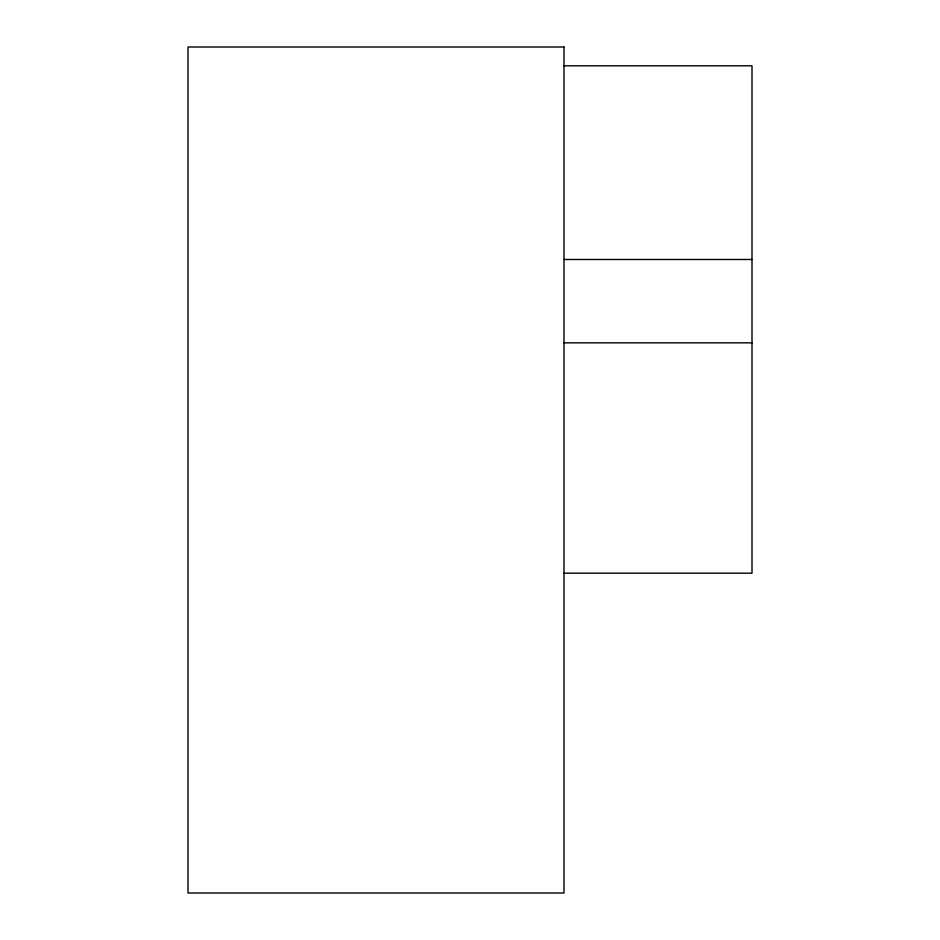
<?xml version="1.0" encoding="UTF-8"?>
<svg xmlns="http://www.w3.org/2000/svg" width="940" height="940" viewBox="0 0 940 940"><rect width="100%" height="100%" fill="white"/><g stroke="black" fill="none" stroke-linecap="round" stroke-linejoin="round"><path stroke-width="1.41" d="M564 65.8L752 65.8L752 573.188L564 573.188M564 259.487L752 259.487M564 342.841L752 342.841M564 47L188 47L188 893L564 893L564 47"/></g></svg>
